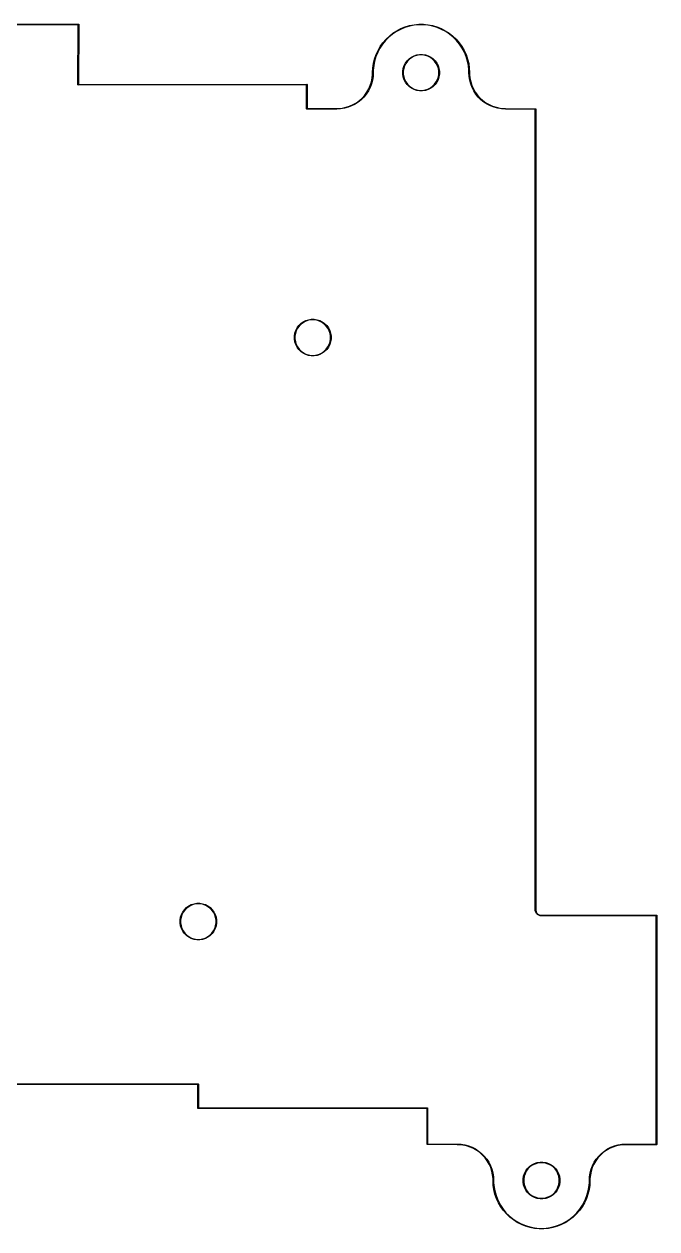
# Model space of a CAD drawing. Header units: millimetres. Extents: x 65 to 170, y -149 to -48.
# Drawn here: x 117.5 to 170.1, y -148.5 to -48.5 of the extents above; entities that cross this region are included whole.
import ezdxf

# ---------------------------------------------------------------- set-up
doc = ezdxf.new("R2010")
doc.units = ezdxf.units.MM
doc.layers.add('Edge.Cuts', color=254, linetype='CONTINUOUS', true_color=0xd0d2cd)

msp = doc.modelspace()

# ---------------------------------------------------------------- linework, layer by layer
at = {"layer": 'Edge.Cuts', "linetype": 'CONTINUOUS'}
for p, q in [((103.025, -48.475), (122.022325, -48.475)), ((122.01486, -48.525), (103.025, -48.525)), ((121.995, -53.4999), (122.01486, -48.525)), ((122.022325, -48.475), (122.030525, -48.466865)), ((122.030525, -48.466865), (122.049659, -48.466941)), ((122.065, -48.4901), (122.0451, -53.474986)), ((122.049659, -48.466941), (122.063135, -48.480525)), ((122.063135, -48.480525), (122.065, -48.4901)), ((148.165271, -49.221332), (148.4875, -49.014248)), ((148.798419, -48.902309), (148.453977, -49.086417)), ((148.4875, -49.014248), (148.827955, -48.838731)), ((149.159248, -48.752849), (148.798419, -48.902309)), ((148.827955, -48.838731), (149.183551, -48.696372)), ((149.532989, -48.639475), (149.159248, -48.752849)), ((149.183551, -48.696372), (149.55107, -48.588458)), ((149.916043, -48.563281), (149.532989, -48.639475)), ((149.55107, -48.588458), (149.927183, -48.515969)), ((150.304721, -48.525), (149.916043, -48.563281)), ((149.927183, -48.515969), (150.308483, -48.479559)), ((150.695279, -48.525), (150.304721, -48.525)), ((150.308483, -48.479559), (150.691517, -48.479559)), ((150.691517, -48.479559), (151.072817, -48.515969)), ((151.083957, -48.563281), (150.695279, -48.525)), ((151.072817, -48.515969), (151.44893, -48.588458)), ((151.467011, -48.639475), (151.083957, -48.563281)), ((151.44893, -48.588458), (151.816449, -48.696372)), ((151.840752, -48.752849), (151.467011, -48.639475)), ((151.816449, -48.696372), (152.172045, -48.838731)), ((152.201581, -48.902309), (151.840752, -48.752849)), ((152.172045, -48.838731), (152.5125, -49.014248)), ((152.546023, -49.086417), (152.201581, -48.902309)), ((152.5125, -49.014248), (152.834729, -49.221332)), ((147.113955, -50.323921), (147.336136, -50.01191)), ((147.551167, -49.827334), (147.303399, -50.129239)), ((147.336136, -50.01191), (147.58697, -49.722432)), ((147.827334, -49.551167), (147.551167, -49.827334)), ((147.58697, -49.722432), (147.864186, -49.458108)), ((148.129239, -49.303399), (147.827334, -49.551167)), ((147.864186, -49.458108), (148.165271, -49.221332)), ((148.453977, -49.086417), (148.129239, -49.303399)), ((152.870761, -49.303399), (152.546023, -49.086417)), ((152.834729, -49.221332), (153.135814, -49.458108)), ((153.172666, -49.551167), (152.870761, -49.303399)), ((153.135814, -49.458108), (153.41303, -49.722432)), ((153.448833, -49.827334), (153.172666, -49.551167)), ((153.41303, -49.722432), (153.663864, -50.01191)), ((153.696601, -50.129239), (153.448833, -49.827334)), ((153.663864, -50.01191), (153.886045, -50.323921)), ((146.638041, -51.366026), (146.763319, -51.004059)), ((146.902309, -50.798419), (146.752849, -51.159248)), ((146.763319, -51.004059), (146.922437, -50.655638)), ((147.086417, -50.453977), (146.902309, -50.798419)), ((146.922437, -50.655638), (147.113955, -50.323921)), ((147.303399, -50.129239), (147.086417, -50.453977)), ((149.916408, -51.091084), (150.143996, -51.017136)), ((150.143996, -51.017136), (150.38035, -50.979701)), ((150.383915, -51.025), (150.154603, -51.061319)), ((150.38035, -50.979701), (150.61965, -50.979701)), ((150.616085, -51.025), (150.383915, -51.025)), ((150.845397, -51.061319), (150.616085, -51.025)), ((150.61965, -50.979701), (150.856004, -51.017136)), ((150.856004, -51.017136), (151.083592, -51.091084)), ((153.913583, -50.453977), (153.696601, -50.129239)), ((153.886045, -50.323921), (154.077563, -50.655638)), ((154.097691, -50.798419), (153.913583, -50.453977)), ((154.077563, -50.655638), (154.236681, -51.004059)), ((154.247151, -51.159248), (154.097691, -50.798419)), ((154.236681, -51.004059), (154.361959, -51.366026)), ((146.493226, -52.117399), (146.547737, -51.738264)), ((146.563281, -51.916043), (146.525, -52.304721)), ((146.547737, -51.738264), (146.638041, -51.366026)), ((146.639475, -51.532989), (146.563281, -51.916043)), ((146.752849, -51.159248), (146.639475, -51.532989)), ((149.017136, -52.143996), (149.091084, -51.916408)), ((149.133064, -51.933797), (149.061319, -52.154603)), ((149.091084, -51.916408), (149.199724, -51.70319)), ((149.238467, -51.726932), (149.133064, -51.933797)), ((149.199724, -51.70319), (149.340381, -51.509592)), ((149.374933, -51.539102), (149.238467, -51.726932)), ((149.340381, -51.509592), (149.509592, -51.340381)), ((149.539102, -51.374933), (149.374933, -51.539102)), ((149.509592, -51.340381), (149.70319, -51.199724)), ((149.726932, -51.238467), (149.539102, -51.374933)), ((149.70319, -51.199724), (149.916408, -51.091084)), ((149.933797, -51.133064), (149.726932, -51.238467)), ((150.154603, -51.061319), (149.933797, -51.133064)), ((151.066203, -51.133064), (150.845397, -51.061319)), ((151.273068, -51.238467), (151.066203, -51.133064)), ((151.083592, -51.091084), (151.29681, -51.199724)), ((151.460898, -51.374933), (151.273068, -51.238467)), ((151.29681, -51.199724), (151.490408, -51.340381)), ((151.625067, -51.539102), (151.460898, -51.374933)), ((151.490408, -51.340381), (151.659619, -51.509592)), ((151.761533, -51.726932), (151.625067, -51.539102)), ((151.659619, -51.509592), (151.800276, -51.70319)), ((151.866936, -51.933797), (151.761533, -51.726932)), ((151.800276, -51.70319), (151.908916, -51.916408)), ((151.938681, -52.154603), (151.866936, -51.933797)), ((151.908916, -51.916408), (151.982864, -52.143996)), ((154.360525, -51.532989), (154.247151, -51.159248)), ((154.436719, -51.916043), (154.360525, -51.532989)), ((154.361959, -51.366026), (154.452263, -51.738264)), ((154.475, -52.304721), (154.436719, -51.916043)), ((154.452263, -51.738264), (154.506774, -52.117399)), ((146.377573, -53.271043), (146.442405, -52.966031)), ((146.442405, -52.966031), (146.475, -52.655913)), ((146.508429, -52.816199), (146.458896, -53.128933)), ((146.475, -52.5), (146.493226, -52.117399)), ((146.475, -52.655913), (146.475, -52.5)), ((146.525, -52.5), (146.508429, -52.816199)), ((146.525, -52.304721), (146.525, -52.5)), ((148.979701, -52.38035), (149.017136, -52.143996)), ((148.979701, -52.383915), (148.979701, -52.38035)), ((148.979701, -52.61965), (148.979701, -52.383915)), ((149.017136, -52.856004), (148.979701, -52.61965)), ((149.091084, -53.083592), (149.017136, -52.856004)), ((149.061319, -52.154603), (149.025, -52.383915)), ((149.025, -52.383915), (149.025, -52.616085)), ((149.025, -52.616085), (149.061319, -52.845397)), ((149.061319, -52.845397), (149.133064, -53.066203)), ((151.866936, -53.066203), (151.938681, -52.845397)), ((151.982864, -52.856004), (151.908916, -53.083592)), ((151.975, -52.383915), (151.938681, -52.154603)), ((151.938681, -52.845397), (151.975, -52.616085)), ((151.975, -52.616085), (151.975, -52.383915)), ((151.982864, -52.143996), (152.020299, -52.38035)), ((152.020299, -52.61965), (151.982864, -52.856004)), ((152.020299, -52.38035), (152.020299, -52.61965)), ((154.475, -52.5), (154.475, -52.304721)), ((154.491571, -52.816199), (154.475, -52.5)), ((154.541104, -53.128933), (154.491571, -52.816199)), ((154.506774, -52.117399), (154.525, -52.5)), ((154.525, -52.5), (154.525, -52.655913)), ((154.525, -52.655913), (154.557595, -52.966031)), ((154.557595, -52.966031), (154.622427, -53.271043)), ((121.996865, -53.509475), (121.995, -53.4999)), ((121.996907, -53.509518), (121.996865, -53.509475)), ((121.996908, -53.509579), (121.996907, -53.509518)), ((122.003611, -53.516275), (121.996908, -53.509579)), ((122.010341, -53.523059), (122.003611, -53.516275)), ((122.010402, -53.523059), (122.010341, -53.523059)), ((122.010445, -53.523102), (122.010402, -53.523059)), ((122.020013, -53.525), (122.010445, -53.523102)), ((140.985, -53.515013), (122.020013, -53.525)), ((122.0451, -53.474986), (141.009987, -53.465)), ((140.985, -55.5), (140.985, -53.515013)), ((141.009987, -53.465), (141.019555, -53.466898)), ((141.019555, -53.466898), (141.01956, -53.466903)), ((141.01956, -53.466903), (141.019567, -53.466903)), ((141.019567, -53.466903), (141.026323, -53.473659)), ((141.026323, -53.473659), (141.033092, -53.480421)), ((141.033092, -53.480421), (141.033092, -53.480428)), ((141.033092, -53.480428), (141.033097, -53.480433)), ((141.033097, -53.480433), (141.035, -53.49)), ((141.035, -53.49), (141.035, -55.475)), ((146.119726, -54.0125), (145.947276, -54.27805)), ((145.998469, -54.122525), (146.154382, -53.852475)), ((146.263475, -53.730378), (146.119726, -54.0125)), ((146.154382, -53.852475), (146.281213, -53.567608)), ((146.376946, -53.434776), (146.263475, -53.730378)), ((146.281213, -53.567608), (146.377573, -53.271043)), ((146.458896, -53.128933), (146.376946, -53.434776)), ((149.199724, -53.29681), (149.091084, -53.083592)), ((149.133064, -53.066203), (149.238467, -53.273068)), ((149.340381, -53.490408), (149.199724, -53.29681)), ((149.238467, -53.273068), (149.374933, -53.460898)), ((149.509592, -53.659619), (149.340381, -53.490408)), ((149.374933, -53.460898), (149.539102, -53.625067)), ((149.70319, -53.800276), (149.509592, -53.659619)), ((149.539102, -53.625067), (149.726932, -53.761533)), ((149.916408, -53.908916), (149.70319, -53.800276)), ((149.726932, -53.761533), (149.933797, -53.866936)), ((150.143996, -53.982864), (149.916408, -53.908916)), ((149.933797, -53.866936), (150.154603, -53.938681)), ((150.38035, -54.020299), (150.143996, -53.982864)), ((150.154603, -53.938681), (150.383915, -53.975)), ((150.61965, -54.020299), (150.38035, -54.020299)), ((150.383915, -53.975), (150.616085, -53.975)), ((150.616085, -53.975), (150.845397, -53.938681)), ((150.856004, -53.982864), (150.61965, -54.020299)), ((150.845397, -53.938681), (151.066203, -53.866936)), ((151.083592, -53.908916), (150.856004, -53.982864)), ((151.066203, -53.866936), (151.273068, -53.761533)), ((151.29681, -53.800276), (151.083592, -53.908916)), ((151.273068, -53.761533), (151.460898, -53.625067)), ((151.490408, -53.659619), (151.29681, -53.800276)), ((151.460898, -53.625067), (151.625067, -53.460898)), ((151.659619, -53.490408), (151.490408, -53.659619)), ((151.625067, -53.460898), (151.761533, -53.273068)), ((151.800276, -53.29681), (151.659619, -53.490408)), ((151.761533, -53.273068), (151.866936, -53.066203)), ((151.908916, -53.083592), (151.800276, -53.29681)), ((154.623054, -53.434776), (154.541104, -53.128933)), ((154.622427, -53.271043), (154.718787, -53.567608)), ((154.736525, -53.730378), (154.623054, -53.434776)), ((154.718787, -53.567608), (154.845618, -53.852475)), ((154.880274, -54.0125), (154.736525, -53.730378)), ((154.845618, -53.852475), (155.001531, -54.122525)), ((155.052724, -54.27805), (154.880274, -54.0125)), ((144.852475, -55.154382), (145.122525, -54.998469)), ((145.27805, -54.947276), (145.0125, -55.119726)), ((145.122525, -54.998469), (145.374797, -54.815182)), ((145.52412, -54.748013), (145.27805, -54.947276)), ((145.374797, -54.815182), (145.606529, -54.606529)), ((145.748013, -54.52412), (145.52412, -54.748013)), ((145.606529, -54.606529), (145.815182, -54.374797)), ((145.947276, -54.27805), (145.748013, -54.52412)), ((145.815182, -54.374797), (145.998469, -54.122525)), ((155.001531, -54.122525), (155.184818, -54.374797)), ((155.251987, -54.52412), (155.052724, -54.27805)), ((155.184818, -54.374797), (155.393471, -54.606529)), ((155.47588, -54.748013), (155.251987, -54.52412)), ((155.393471, -54.606529), (155.625203, -54.815182)), ((155.72195, -54.947276), (155.47588, -54.748013)), ((155.625203, -54.815182), (155.877475, -54.998469)), ((155.9875, -55.119726), (155.72195, -54.947276)), ((155.877475, -54.998469), (156.147525, -55.154382)), ((140.986903, -55.509567), (140.985, -55.5)), ((141.000433, -55.523097), (140.986903, -55.509567)), ((141.01, -55.525), (141.000433, -55.523097)), ((143.5, -55.525), (141.01, -55.525)), ((141.035, -55.475), (143.5, -55.475)), ((143.5, -55.475), (143.655913, -55.475)), ((143.816199, -55.508429), (143.5, -55.525)), ((143.655913, -55.475), (143.966031, -55.442405)), ((144.128933, -55.458896), (143.816199, -55.508429)), ((143.966031, -55.442405), (144.271043, -55.377573)), ((144.434776, -55.376946), (144.128933, -55.458896)), ((144.271043, -55.377573), (144.567608, -55.281213)), ((144.730378, -55.263475), (144.434776, -55.376946)), ((144.567608, -55.281213), (144.852475, -55.154382)), ((145.0125, -55.119726), (144.730378, -55.263475)), ((156.269622, -55.263475), (155.9875, -55.119726)), ((156.147525, -55.154382), (156.432392, -55.281213)), ((156.565224, -55.376946), (156.269622, -55.263475)), ((156.432392, -55.281213), (156.728957, -55.377573)), ((156.871067, -55.458896), (156.565224, -55.376946)), ((156.728957, -55.377573), (157.033969, -55.442405)), ((157.183801, -55.508429), (156.871067, -55.458896)), ((157.033969, -55.442405), (157.344087, -55.475)), ((157.499738, -55.524986), (157.183801, -55.508429)), ((157.344087, -55.475), (157.5, -55.475)), ((157.4998, -55.524999), (157.499738, -55.524986)), ((159.975, -55.5448), (157.4998, -55.524999)), ((157.5, -55.475), (157.500075, -55.475024)), ((157.500075, -55.475024), (157.5002, -55.475001)), ((157.5002, -55.475001), (160.0002, -55.495001)), ((159.975, -119.5), (159.975, -55.5448)), ((160.0002, -55.495001), (160.009379, -55.496903)), ((160.009379, -55.496903), (160.009567, -55.496903)), ((160.009567, -55.496903), (160.009616, -55.496952)), ((160.009616, -55.496952), (160.009751, -55.49698)), ((160.009751, -55.49698), (160.016399, -55.503735)), ((160.016399, -55.503735), (160.023097, -55.510433)), ((160.023097, -55.510433), (160.023123, -55.510568)), ((160.023123, -55.510568), (160.023173, -55.510618)), ((160.023173, -55.510618), (160.023171, -55.510807)), ((160.023171, -55.510807), (160.025, -55.52)), ((160.025, -55.52), (160.025, -119.5)), ((140.916408, -73.091084), (141.143996, -73.017136)), ((141.143996, -73.017136), (141.38035, -72.979701)), ((141.383915, -73.025), (141.154603, -73.061319)), ((141.38035, -72.979701), (141.61965, -72.979701)), ((141.616085, -73.025), (141.383915, -73.025)), ((141.845397, -73.061319), (141.616085, -73.025)), ((141.61965, -72.979701), (141.856004, -73.017136)), ((141.856004, -73.017136), (142.083592, -73.091084)), ((140.017136, -74.143996), (140.091084, -73.916408)), ((140.133064, -73.933797), (140.061319, -74.154603)), ((140.091084, -73.916408), (140.199724, -73.70319)), ((140.238467, -73.726932), (140.133064, -73.933797)), ((140.199724, -73.70319), (140.340381, -73.509592)), ((140.374933, -73.539102), (140.238467, -73.726932)), ((140.340381, -73.509592), (140.509592, -73.340381)), ((140.539102, -73.374933), (140.374933, -73.539102)), ((140.509592, -73.340381), (140.70319, -73.199724)), ((140.726932, -73.238467), (140.539102, -73.374933)), ((140.70319, -73.199724), (140.916408, -73.091084)), ((140.933797, -73.133064), (140.726932, -73.238467)), ((141.154603, -73.061319), (140.933797, -73.133064)), ((142.066203, -73.133064), (141.845397, -73.061319)), ((142.273068, -73.238467), (142.066203, -73.133064)), ((142.083592, -73.091084), (142.29681, -73.199724)), ((142.460898, -73.374933), (142.273068, -73.238467)), ((142.29681, -73.199724), (142.490408, -73.340381)), ((142.625067, -73.539102), (142.460898, -73.374933)), ((142.490408, -73.340381), (142.659619, -73.509592)), ((142.761533, -73.726932), (142.625067, -73.539102)), ((142.659619, -73.509592), (142.800276, -73.70319)), ((142.866936, -73.933797), (142.761533, -73.726932)), ((142.800276, -73.70319), (142.908916, -73.916408)), ((142.938681, -74.154603), (142.866936, -73.933797)), ((142.908916, -73.916408), (142.982864, -74.143996)), ((139.979701, -74.38035), (140.017136, -74.143996)), ((139.979701, -74.383915), (139.979701, -74.38035)), ((139.979701, -74.61965), (139.979701, -74.383915)), ((140.017136, -74.856004), (139.979701, -74.61965)), ((140.091084, -75.083592), (140.017136, -74.856004)), ((140.061319, -74.154603), (140.025, -74.383915)), ((140.025, -74.383915), (140.025, -74.616085)), ((140.025, -74.616085), (140.061319, -74.845397)), ((140.061319, -74.845397), (140.133064, -75.066203)), ((142.866936, -75.066203), (142.938681, -74.845397)), ((142.982864, -74.856004), (142.908916, -75.083592)), ((142.975, -74.383915), (142.938681, -74.154603)), ((142.938681, -74.845397), (142.975, -74.616085)), ((142.975, -74.616085), (142.975, -74.383915)), ((142.982864, -74.143996), (143.020299, -74.38035)), ((143.020299, -74.61965), (142.982864, -74.856004)), ((143.020299, -74.38035), (143.020299, -74.61965)), ((140.199724, -75.29681), (140.091084, -75.083592)), ((140.133064, -75.066203), (140.238467, -75.273068)), ((140.340381, -75.490408), (140.199724, -75.29681)), ((140.238467, -75.273068), (140.374933, -75.460898)), ((140.509592, -75.659619), (140.340381, -75.490408)), ((140.374933, -75.460898), (140.539102, -75.625067)), ((140.70319, -75.800276), (140.509592, -75.659619)), ((140.539102, -75.625067), (140.726932, -75.761533)), ((140.916408, -75.908916), (140.70319, -75.800276)), ((140.726932, -75.761533), (140.933797, -75.866936)), ((141.143996, -75.982864), (140.916408, -75.908916)), ((140.933797, -75.866936), (141.154603, -75.938681)), ((141.38035, -76.020299), (141.143996, -75.982864)), ((141.154603, -75.938681), (141.383915, -75.975)), ((141.61965, -76.020299), (141.38035, -76.020299)), ((141.383915, -75.975), (141.616085, -75.975)), ((141.616085, -75.975), (141.845397, -75.938681)), ((141.856004, -75.982864), (141.61965, -76.020299)), ((141.845397, -75.938681), (142.066203, -75.866936)), ((142.083592, -75.908916), (141.856004, -75.982864)), ((142.066203, -75.866936), (142.273068, -75.761533)), ((142.29681, -75.800276), (142.083592, -75.908916)), ((142.273068, -75.761533), (142.460898, -75.625067)), ((142.490408, -75.659619), (142.29681, -75.800276)), ((142.460898, -75.625067), (142.625067, -75.460898)), ((142.659619, -75.490408), (142.490408, -75.659619)), ((142.625067, -75.460898), (142.761533, -75.273068)), ((142.800276, -75.29681), (142.659619, -75.490408)), ((142.761533, -75.273068), (142.866936, -75.066203)), ((142.908916, -75.083592), (142.800276, -75.29681)), ((159.975, -122), (159.975, -119.5)), ((160.025, -119.5), (160.025, -122)), ((130.699724, -122.20319), (130.840381, -122.009592)), ((130.874933, -122.039102), (130.738467, -122.226932)), ((130.840381, -122.009592), (131.009592, -121.840381)), ((131.039102, -121.874933), (130.874933, -122.039102)), ((131.009592, -121.840381), (131.20319, -121.699724)), ((131.226932, -121.738467), (131.039102, -121.874933)), ((131.20319, -121.699724), (131.416408, -121.591084)), ((131.433797, -121.633064), (131.226932, -121.738467)), ((131.416408, -121.591084), (131.643996, -121.517136)), ((131.654603, -121.561319), (131.433797, -121.633064)), ((131.643996, -121.517136), (131.88035, -121.479701)), ((131.883915, -121.525), (131.654603, -121.561319)), ((131.88035, -121.479701), (132.11965, -121.479701)), ((132.116085, -121.525), (131.883915, -121.525)), ((132.345397, -121.561319), (132.116085, -121.525)), ((132.11965, -121.479701), (132.356004, -121.517136)), ((132.566203, -121.633064), (132.345397, -121.561319)), ((132.356004, -121.517136), (132.583592, -121.591084)), ((132.773068, -121.738467), (132.566203, -121.633064)), ((132.583592, -121.591084), (132.79681, -121.699724)), ((132.960898, -121.874933), (132.773068, -121.738467)), ((132.79681, -121.699724), (132.990408, -121.840381)), ((133.125067, -122.039102), (132.960898, -121.874933)), ((132.990408, -121.840381), (133.159619, -122.009592)), ((133.261533, -122.226932), (133.125067, -122.039102)), ((133.159619, -122.009592), (133.300276, -122.20319)), ((159.988163, -122.116823), (159.975, -122)), ((160.025, -122), (160.025, -122.062535)), ((160.025, -122.062535), (160.057371, -122.183343)), ((130.479701, -122.88035), (130.517136, -122.643996)), ((130.479701, -122.883915), (130.479701, -122.88035)), ((130.479701, -123.11965), (130.479701, -122.883915)), ((130.517136, -122.643996), (130.591084, -122.416408)), ((130.561319, -122.654603), (130.525, -122.883915)), ((130.525, -122.883915), (130.525, -123.116085)), ((130.633064, -122.433797), (130.561319, -122.654603)), ((130.591084, -122.416408), (130.699724, -122.20319)), ((130.738467, -122.226932), (130.633064, -122.433797)), ((133.366936, -122.433797), (133.261533, -122.226932)), ((133.300276, -122.20319), (133.408916, -122.416408)), ((133.438681, -122.654603), (133.366936, -122.433797)), ((133.408916, -122.416408), (133.482864, -122.643996)), ((133.475, -122.883915), (133.438681, -122.654603)), ((133.475, -123.116085), (133.475, -122.883915)), ((133.482864, -122.643996), (133.520299, -122.88035)), ((133.520299, -122.88035), (133.520299, -123.11965)), ((160.026992, -122.227789), (159.988163, -122.116823)), ((160.089539, -122.327332), (160.026992, -122.227789)), ((160.057371, -122.183343), (160.119906, -122.291657)), ((160.172668, -122.410461), (160.089539, -122.327332)), ((160.119906, -122.291657), (160.208343, -122.380094)), ((160.272211, -122.473008), (160.172668, -122.410461)), ((160.208343, -122.380094), (160.316657, -122.442629)), ((160.383177, -122.511837), (160.272211, -122.473008)), ((160.316657, -122.442629), (160.437465, -122.475)), ((160.5, -122.525), (160.383177, -122.511837)), ((160.437465, -122.475), (160.5, -122.475)), ((160.5, -122.475), (170.06, -122.475)), ((170.035, -122.525), (160.5, -122.525)), ((170.035, -141.475), (170.035, -122.525)), ((170.06, -122.475), (170.069567, -122.476903)), ((170.069567, -122.476903), (170.083097, -122.490433)), ((170.083097, -122.490433), (170.085, -122.5)), ((170.085, -122.5), (170.085, -141.5)), ((130.517136, -123.356004), (130.479701, -123.11965)), ((130.591084, -123.583592), (130.517136, -123.356004)), ((130.525, -123.116085), (130.561319, -123.345397)), ((130.561319, -123.345397), (130.633064, -123.566203)), ((130.699724, -123.79681), (130.591084, -123.583592)), ((130.633064, -123.566203), (130.738467, -123.773068)), ((130.840381, -123.990408), (130.699724, -123.79681)), ((130.738467, -123.773068), (130.874933, -123.960898)), ((131.009592, -124.159619), (130.840381, -123.990408)), ((130.874933, -123.960898), (131.039102, -124.125067)), ((132.960898, -124.125067), (133.125067, -123.960898)), ((133.159619, -123.990408), (132.990408, -124.159619)), ((133.125067, -123.960898), (133.261533, -123.773068)), ((133.300276, -123.79681), (133.159619, -123.990408)), ((133.261533, -123.773068), (133.366936, -123.566203)), ((133.408916, -123.583592), (133.300276, -123.79681)), ((133.366936, -123.566203), (133.438681, -123.345397)), ((133.482864, -123.356004), (133.408916, -123.583592)), ((133.438681, -123.345397), (133.475, -123.116085)), ((133.520299, -123.11965), (133.482864, -123.356004)), ((131.20319, -124.300276), (131.009592, -124.159619)), ((131.039102, -124.125067), (131.226932, -124.261533)), ((131.416408, -124.408916), (131.20319, -124.300276)), ((131.226932, -124.261533), (131.433797, -124.366936)), ((131.643996, -124.482864), (131.416408, -124.408916)), ((131.433797, -124.366936), (131.654603, -124.438681)), ((131.88035, -124.520299), (131.643996, -124.482864)), ((131.654603, -124.438681), (131.883915, -124.475)), ((132.11965, -124.520299), (131.88035, -124.520299)), ((131.883915, -124.475), (132.116085, -124.475)), ((132.116085, -124.475), (132.345397, -124.438681)), ((132.356004, -124.482864), (132.11965, -124.520299)), ((132.345397, -124.438681), (132.566203, -124.366936)), ((132.583592, -124.408916), (132.356004, -124.482864)), ((132.566203, -124.366936), (132.773068, -124.261533)), ((132.79681, -124.300276), (132.583592, -124.408916)), ((132.773068, -124.261533), (132.960898, -124.125067)), ((132.990408, -124.159619), (132.79681, -124.300276)), ((81.500004, -136.475), (131.98, -136.475)), ((131.955, -136.525), (81.500004, -136.525)), ((131.955, -138.5), (131.955, -136.525)), ((131.98, -136.475), (131.989567, -136.476903)), ((131.989567, -136.476903), (132.003097, -136.490433)), ((132.003097, -136.490433), (132.005, -136.5)), ((132.005, -136.5), (132.005, -138.475)), ((131.956903, -138.509567), (131.955, -138.5)), ((131.970433, -138.523097), (131.956903, -138.509567)), ((131.98, -138.525), (131.970433, -138.523097)), ((150.995, -138.525), (131.98, -138.525)), ((132.005, -138.475), (151.02, -138.475)), ((150.995, -141.49), (150.995, -138.525)), ((151.02, -138.475), (151.029567, -138.476903)), ((151.029567, -138.476903), (151.043097, -138.490433)), ((151.043097, -138.490433), (151.045, -138.5)), ((151.045, -138.5), (151.045, -141.4651)), ((150.996865, -141.499377), (150.995, -141.49)), ((150.996865, -141.499474), (150.996865, -141.499377)), ((150.996889, -141.499498), (150.996865, -141.499474)), ((150.996903, -141.499567), (150.996889, -141.499498)), ((151.003664, -141.506328), (150.996903, -141.499567)), ((151.01034, -141.513058), (151.003664, -141.506328)), ((151.010407, -141.513071), (151.01034, -141.513058)), ((151.010433, -141.513097), (151.010407, -141.513071)), ((151.010532, -141.513097), (151.010433, -141.513097)), ((151.019899, -141.515), (151.010532, -141.513097)), ((153.499899, -141.525), (151.019899, -141.515)), ((151.045, -141.4651), (153.500101, -141.475)), ((153.499962, -141.524987), (153.499899, -141.525)), ((153.5, -141.525), (153.499962, -141.524987)), ((153.655913, -141.525), (153.5, -141.525)), ((153.500101, -141.475), (153.500136, -141.475007)), ((153.500136, -141.475007), (153.816198, -141.491571)), ((153.966031, -141.557595), (153.655913, -141.525)), ((153.816198, -141.491571), (154.128933, -141.541104)), ((154.271043, -141.622427), (153.966031, -141.557595)), ((154.128933, -141.541104), (154.434776, -141.623054)), ((154.567607, -141.718787), (154.271043, -141.622427)), ((154.434776, -141.623054), (154.730378, -141.736525)), ((154.852475, -141.845618), (154.567607, -141.718787)), ((154.730378, -141.736525), (155.012499, -141.880273)), ((155.122524, -142.001531), (154.852475, -141.845618)), ((155.012499, -141.880273), (155.278049, -142.052723)), ((155.374797, -142.184817), (155.122524, -142.001531)), ((155.278049, -142.052723), (155.524119, -142.251987)), ((165.475881, -142.251986), (165.721951, -142.052723)), ((165.877477, -142.00153), (165.625204, -142.184817)), ((165.721951, -142.052723), (165.987501, -141.880273)), ((166.147526, -141.845617), (165.877477, -142.00153)), ((165.987501, -141.880273), (166.269623, -141.736525)), ((166.432393, -141.718786), (166.147526, -141.845617)), ((166.269623, -141.736525), (166.565225, -141.623054)), ((166.728958, -141.622427), (166.432393, -141.718786)), ((166.565225, -141.623054), (166.871068, -141.541103)), ((167.03397, -141.557594), (166.728958, -141.622427)), ((166.871068, -141.541103), (167.183802, -141.491571)), ((167.344088, -141.525), (167.03397, -141.557594)), ((167.183802, -141.491571), (167.500001, -141.475)), ((167.500001, -141.525), (167.344088, -141.525)), ((167.500001, -141.475), (170.035, -141.475)), ((170.06, -141.525), (167.500001, -141.525)), ((170.069567, -141.523097), (170.06, -141.525)), ((170.083097, -141.509567), (170.069567, -141.523097)), ((170.085, -141.5), (170.083097, -141.509567)), ((155.606529, -142.39347), (155.374797, -142.184817)), ((155.524119, -142.251987), (155.748012, -142.475879)), ((155.815181, -142.625202), (155.606529, -142.39347)), ((155.748012, -142.475879), (155.947275, -142.721949)), ((155.998468, -142.877474), (155.815181, -142.625202)), ((155.947275, -142.721949), (156.119726, -142.987499)), ((156.154381, -143.147524), (155.998468, -142.877474)), ((156.119726, -142.987499), (156.263474, -143.26962)), ((159.916408, -143.091084), (160.143996, -143.017136)), ((160.154603, -143.061319), (159.933797, -143.133064)), ((160.143996, -143.017136), (160.38035, -142.979701)), ((160.383915, -143.025), (160.154603, -143.061319)), ((160.38035, -142.979701), (160.61965, -142.979701)), ((160.616085, -143.025), (160.383915, -143.025)), ((160.845397, -143.061319), (160.616085, -143.025)), ((160.61965, -142.979701), (160.856004, -143.017136)), ((161.066203, -143.133064), (160.845397, -143.061319)), ((160.856004, -143.017136), (161.083592, -143.091084)), ((164.736526, -143.26962), (164.880274, -142.987499)), ((165.001532, -142.877474), (164.845619, -143.147523)), ((164.880274, -142.987499), (165.052725, -142.721949)), ((165.184819, -142.625201), (165.001532, -142.877474)), ((165.052725, -142.721949), (165.251988, -142.475879)), ((165.393472, -142.393469), (165.184819, -142.625201)), ((165.251988, -142.475879), (165.475881, -142.251986)), ((165.625204, -142.184817), (165.393472, -142.393469)), ((156.281213, -143.432391), (156.154381, -143.147524)), ((156.263474, -143.26962), (156.376945, -143.565222)), ((156.377573, -143.728955), (156.281213, -143.432391)), ((156.376945, -143.565222), (156.458896, -143.871066)), ((156.442405, -144.033967), (156.377573, -143.728955)), ((156.475, -144.344085), (156.442405, -144.033967)), ((156.458896, -143.871066), (156.508428, -144.1838)), ((159.017136, -144.143996), (159.091084, -143.916408)), ((159.133064, -143.933797), (159.061319, -144.154603)), ((159.091084, -143.916408), (159.199724, -143.70319)), ((159.238467, -143.726932), (159.133064, -143.933797)), ((159.199724, -143.70319), (159.340381, -143.509592)), ((159.374933, -143.539102), (159.238467, -143.726932)), ((159.340381, -143.509592), (159.509592, -143.340381)), ((159.539102, -143.374933), (159.374933, -143.539102)), ((159.509592, -143.340381), (159.70319, -143.199724)), ((159.726932, -143.238467), (159.539102, -143.374933)), ((159.70319, -143.199724), (159.916408, -143.091084)), ((159.933797, -143.133064), (159.726932, -143.238467)), ((161.273068, -143.238467), (161.066203, -143.133064)), ((161.083592, -143.091084), (161.29681, -143.199724)), ((161.460898, -143.374933), (161.273068, -143.238467)), ((161.29681, -143.199724), (161.490408, -143.340381)), ((161.625067, -143.539102), (161.460898, -143.374933)), ((161.490408, -143.340381), (161.659619, -143.509592)), ((161.761533, -143.726932), (161.625067, -143.539102)), ((161.659619, -143.509592), (161.800276, -143.70319)), ((161.866936, -143.933797), (161.761533, -143.726932)), ((161.800276, -143.70319), (161.908916, -143.916408)), ((161.938681, -144.154603), (161.866936, -143.933797)), ((161.908916, -143.916408), (161.982864, -144.143996)), ((164.491572, -144.183799), (164.541104, -143.871065)), ((164.557595, -144.033967), (164.525, -144.344085)), ((164.541104, -143.871065), (164.623055, -143.565222)), ((164.622428, -143.728955), (164.557595, -144.033967)), ((164.718787, -143.432391), (164.622428, -143.728955)), ((164.623055, -143.565222), (164.736526, -143.26962)), ((164.845619, -143.147523), (164.718787, -143.432391)), ((156.475, -144.499998), (156.475, -144.344085)), ((156.493225, -144.882599), (156.475, -144.499998)), ((156.547736, -145.261735), (156.493225, -144.882599)), ((156.508428, -144.1838), (156.525, -144.499998)), ((156.525, -144.499998), (156.525, -144.695277)), ((156.525, -144.695277), (156.563281, -145.083955)), ((158.979701, -144.38035), (159.017136, -144.143996)), ((158.979701, -144.383915), (158.979701, -144.38035)), ((158.979701, -144.61965), (158.979701, -144.383915)), ((159.017136, -144.856004), (158.979701, -144.61965)), ((159.091084, -145.083592), (159.017136, -144.856004)), ((159.061319, -144.154603), (159.025, -144.383915)), ((159.025, -144.383915), (159.025, -144.616085)), ((159.025, -144.616085), (159.061319, -144.845397)), ((159.061319, -144.845397), (159.133064, -145.066203)), ((159.133064, -145.066203), (159.238467, -145.273068)), ((161.761533, -145.273068), (161.866936, -145.066203)), ((161.866936, -145.066203), (161.938681, -144.845397)), ((161.982864, -144.856004), (161.908916, -145.083592)), ((161.975, -144.383915), (161.938681, -144.154603)), ((161.938681, -144.845397), (161.975, -144.616085)), ((161.975, -144.616085), (161.975, -144.383915)), ((161.982864, -144.143996), (162.020299, -144.38035)), ((162.020299, -144.61965), (161.982864, -144.856004)), ((162.020299, -144.38035), (162.020299, -144.61965)), ((164.436719, -145.083955), (164.475, -144.695277)), ((164.506775, -144.882599), (164.452264, -145.261735)), ((164.475, -144.499998), (164.491572, -144.183799)), ((164.475, -144.695277), (164.475, -144.499998)), ((164.525, -144.499998), (164.506775, -144.882599)), ((164.525, -144.344085), (164.525, -144.499998)), ((156.63804, -145.633972), (156.547736, -145.261735)), ((156.563281, -145.083955), (156.639475, -145.46701)), ((156.763318, -145.99594), (156.63804, -145.633972)), ((156.639475, -145.46701), (156.752848, -145.840751)), ((156.752848, -145.840751), (156.902308, -146.20158)), ((156.922436, -146.344361), (156.763318, -145.99594)), ((159.199724, -145.29681), (159.091084, -145.083592)), ((159.340381, -145.490408), (159.199724, -145.29681)), ((159.238467, -145.273068), (159.374933, -145.460898)), ((159.509592, -145.659619), (159.340381, -145.490408)), ((159.374933, -145.460898), (159.539102, -145.625067)), ((159.70319, -145.800276), (159.509592, -145.659619)), ((159.539102, -145.625067), (159.726932, -145.761533)), ((159.916408, -145.908916), (159.70319, -145.800276)), ((159.726932, -145.761533), (159.933797, -145.866936)), ((160.143996, -145.982864), (159.916408, -145.908916)), ((159.933797, -145.866936), (160.154603, -145.938681)), ((160.38035, -146.020299), (160.143996, -145.982864)), ((160.154603, -145.938681), (160.383915, -145.975)), ((160.61965, -146.020299), (160.38035, -146.020299)), ((160.383915, -145.975), (160.616085, -145.975)), ((160.616085, -145.975), (160.845397, -145.938681)), ((160.856004, -145.982864), (160.61965, -146.020299)), ((160.845397, -145.938681), (161.066203, -145.866936)), ((161.083592, -145.908916), (160.856004, -145.982864)), ((161.066203, -145.866936), (161.273068, -145.761533)), ((161.29681, -145.800276), (161.083592, -145.908916)), ((161.273068, -145.761533), (161.460898, -145.625067)), ((161.490408, -145.659619), (161.29681, -145.800276)), ((161.460898, -145.625067), (161.625067, -145.460898)), ((161.659619, -145.490408), (161.490408, -145.659619)), ((161.625067, -145.460898), (161.761533, -145.273068)), ((161.800276, -145.29681), (161.659619, -145.490408)), ((161.908916, -145.083592), (161.800276, -145.29681)), ((164.236682, -145.99594), (164.077564, -146.344361)), ((164.097692, -146.20158), (164.247152, -145.840751)), ((164.36196, -145.633972), (164.236682, -145.99594)), ((164.247152, -145.840751), (164.360525, -145.46701)), ((164.360525, -145.46701), (164.436719, -145.083955)), ((164.452264, -145.261735), (164.36196, -145.633972)), ((156.902308, -146.20158), (157.086416, -146.546022)), ((157.113953, -146.676079), (156.922436, -146.344361)), ((157.086416, -146.546022), (157.303398, -146.87076)), ((157.336135, -146.98809), (157.113953, -146.676079)), ((157.303398, -146.87076), (157.551166, -147.172666)), ((157.586969, -147.277568), (157.336135, -146.98809)), ((163.663865, -146.98809), (163.413031, -147.277568)), ((163.448834, -147.172666), (163.696602, -146.87076)), ((163.886047, -146.676079), (163.663865, -146.98809)), ((163.696602, -146.87076), (163.913584, -146.546022)), ((164.077564, -146.344361), (163.886047, -146.676079)), ((163.913584, -146.546022), (164.097692, -146.20158)), ((157.551166, -147.172666), (157.827333, -147.448833)), ((157.864185, -147.541892), (157.586969, -147.277568)), ((157.827333, -147.448833), (158.129239, -147.696601)), ((158.16527, -147.778669), (157.864185, -147.541892)), ((158.129239, -147.696601), (158.453976, -147.913584)), ((158.487499, -147.985753), (158.16527, -147.778669)), ((158.453976, -147.913584), (158.798418, -148.097692)), ((158.827954, -148.161269), (158.487499, -147.985753)), ((162.512501, -147.985753), (162.172046, -148.161269)), ((162.201582, -148.097692), (162.546024, -147.913584)), ((162.83473, -147.778669), (162.512501, -147.985753)), ((162.546024, -147.913584), (162.870761, -147.696601)), ((163.135815, -147.541892), (162.83473, -147.778669)), ((162.870761, -147.696601), (163.172667, -147.448833)), ((163.413031, -147.277568), (163.135815, -147.541892)), ((163.172667, -147.448833), (163.448834, -147.172666)), ((158.798418, -148.097692), (159.159247, -148.247152)), ((159.183551, -148.303629), (158.827954, -148.161269)), ((159.159247, -148.247152), (159.532988, -148.360525)), ((159.55107, -148.411542), (159.183551, -148.303629)), ((159.532988, -148.360525), (159.916043, -148.43672)), ((159.927183, -148.484032), (159.55107, -148.411542)), ((159.916043, -148.43672), (160.304721, -148.475001)), ((160.308483, -148.520442), (159.927183, -148.484032)), ((160.304721, -148.475001), (160.695279, -148.475001)), ((160.691517, -148.520442), (160.308483, -148.520442)), ((161.072817, -148.484032), (160.691517, -148.520442)), ((160.695279, -148.475001), (161.083957, -148.43672)), ((161.44893, -148.411542), (161.072817, -148.484032)), ((161.083957, -148.43672), (161.467012, -148.360525)), ((161.816449, -148.303629), (161.44893, -148.411542)), ((161.467012, -148.360525), (161.840753, -148.247152)), ((162.172046, -148.161269), (161.816449, -148.303629)), ((161.840753, -148.247152), (162.201582, -148.097692))]:
    msp.add_line(p, q, dxfattribs=at)

doc.saveas('drawing.dxf')
